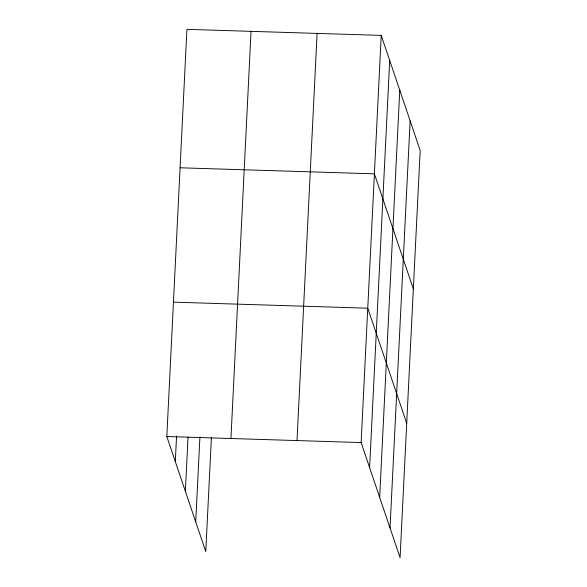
<?xml version="1.0" encoding="UTF-8"?>
<svg xmlns="http://www.w3.org/2000/svg" width="587" height="587" viewBox="0 0 587 587"><rect width="100%" height="100%" fill="white"/><g stroke="black" fill="none" stroke-linecap="round" stroke-linejoin="round"><path stroke-width="0.88" d="M211.415 437.344L205.773 551.597L166.818 436.515L186.923 29.35L381.227 35.403L420.182 150.485L400.077 557.65L361.122 442.569L381.227 35.403M175.308 461.587L176.57 435.994M185.36 491.29L188.023 437.366M195.72 521.894L199.918 436.889M230.94 438.511L251.038 31.346M297.007 440.566L317.105 33.408M369.612 467.641L389.717 60.483M379.672 497.343L399.769 90.185M390.025 527.948L410.13 120.783M180.084 167.787L374.396 173.84L413.351 288.921M173.451 302.151L367.763 308.204L406.71 423.286M166.818 436.515L361.122 442.569"/></g></svg>
